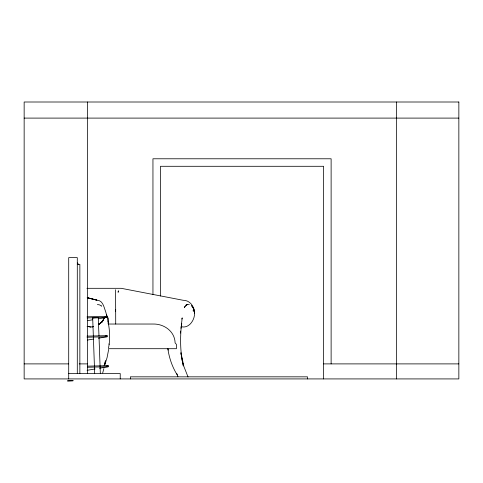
<?xml version="1.0" encoding="UTF-8"?>
<svg xmlns="http://www.w3.org/2000/svg" width="483" height="483" viewBox="0 0 483 483"><rect width="100%" height="100%" fill="white"/><g stroke="black" fill="none" stroke-linecap="round" stroke-linejoin="round"><path stroke-width="0.72" d="M108.433 348.237C111.132 336.216 108.965 323.405 105.68 311.71C103.948 307.448 103.163 300.661 97.325 300.233L87.169 297.691M115.503 311.457L115.672 309.537A91.196 2.433 90 0 0 115.576 296.465L115.497 289.74M180.443 333.107L180.672 331.048M108.681 349.372L107.051 357.698L104.6 365.528M180.98 328.307L181.771 323.592L181.3 324.691M104.509 365.643L105.499 360.747L104.117 365.794M103.875 368.559L102.686 372.973M108.174 321.907L108.446 318.792L106.387 314.668M181.771 319.046L182.236 317.85C180.129 333.771 179.646 350.229 183.347 365.939L181.318 356.333M102.964 320.833L98.544 324.576L101.871 322.137L104.461 317.85L101.871 322.137L98.345 324.498M103.603 319.311L101.871 322.137L98.363 324.449M185.031 306.282L184.307 307.586L186.553 304.719L189.33 304.628M98.556 324.141L99.8 323.592M93.654 326.423L90.895 327.039L87.194 326.375L90.895 327.039M93.666 326.454L92.253 326.949L93.581 326.532M94.686 373.643L92.694 318.019L97.995 317.778M107.938 323.248L108.421 323.012A0.67 0.537 -52.6 0 0 108.651 322.523L108.035 321.907M104.986 316.594L106.447 316.347L106.489 317.44L98.46 318.798M87.52 320.652L92.627 319.788M105.68 335.884L107.135 335.643L107.178 336.736L98.423 338.215M87.477 340.068L93.316 339.078M106.749 365.897L108.21 365.649L108.252 366.742L99.492 368.227M87.091 370.328L95.115 368.97M97.367 304.628L98.852 304.719A8.845 4.975 53.3 0 1 100.096 305.147L101.545 306.131L101.303 305.902M87.055 316.812L106.447 316.347M87.091 317.905L106.489 317.44M87 336.126L107.135 335.643M87.037 337.219L107.178 336.736M87.326 366.156L108.21 365.649M87.363 367.249L108.252 366.742M24.15 118.1L458.85 118.1M77.298 264.418L79.858 264.418L79.858 373.552M86.94 288.309L121.233 288.309L183.021 300.257C188.732 300.094 193.037 304.713 194.094 309.995M108.277 324.033L152.96 324.033C163.96 323.701 174.81 331.302 175.112 342.906L176.416 344.385L176.416 348.702L108.766 348.702M24.15 363.892L68.628 363.892M79.182 363.892L87.477 363.892M323.61 363.892L396.489 363.892M396.597 363.892L458.85 363.892M68.707 373.552L120.231 373.552L120.231 378.92M93.038 318.062L92.694 318.019M181.191 326.665C189.408 328.995 195.549 318.937 194.45 311.734M87.411 297.769L96.902 300.154L87.514 297.788M98.26 317.796L98.979 335.866M77.298 262.915L78.445 264.237M108.874 343.968L109.23 344.307M177.285 374.965C172.244 367.05 169.207 357.957 167.836 348.702L168.344 350.109M188.038 376.963L183.896 366.506L180.89 352.572M193.749 309.567L192.669 306.856L191.546 305.673L193.695 308.383L194.655 313.527L193.2 307.586L194.081 310.967M176.681 373.299L177.949 376.812M180.92 353.478L181.119 354.902M99.033 337.369L100.325 373.444M115.672 309.537L115.715 324.033M396.597 102.004L396.597 378.92M331.121 363.892L331.121 158.78L152.948 158.78L152.948 294.515M323.61 378.92L323.61 166.291L160.465 166.291L160.465 296.019M307.484 378.92L307.484 376.831L130.38 376.831L130.38 378.92M87.477 102.004L87.477 373.661M77.298 373.552L77.298 257.632L68.707 257.632L68.707 378.92M186.74 304.465A7.873 5.09 -90 0 1 187.235 304.447M193.46 309.621L193.2 310.961L193.46 309.621M118.226 291.708L118.13 292.275L118.444 290.838L118.226 291.708M67.554 380.912L73.084 380.749L67.554 380.912M458.85 102.004L24.15 102.004L24.15 378.92L458.85 378.92L458.85 102.004M186.299 305.534L186.009 305.123L186.299 305.534"/></g></svg>
